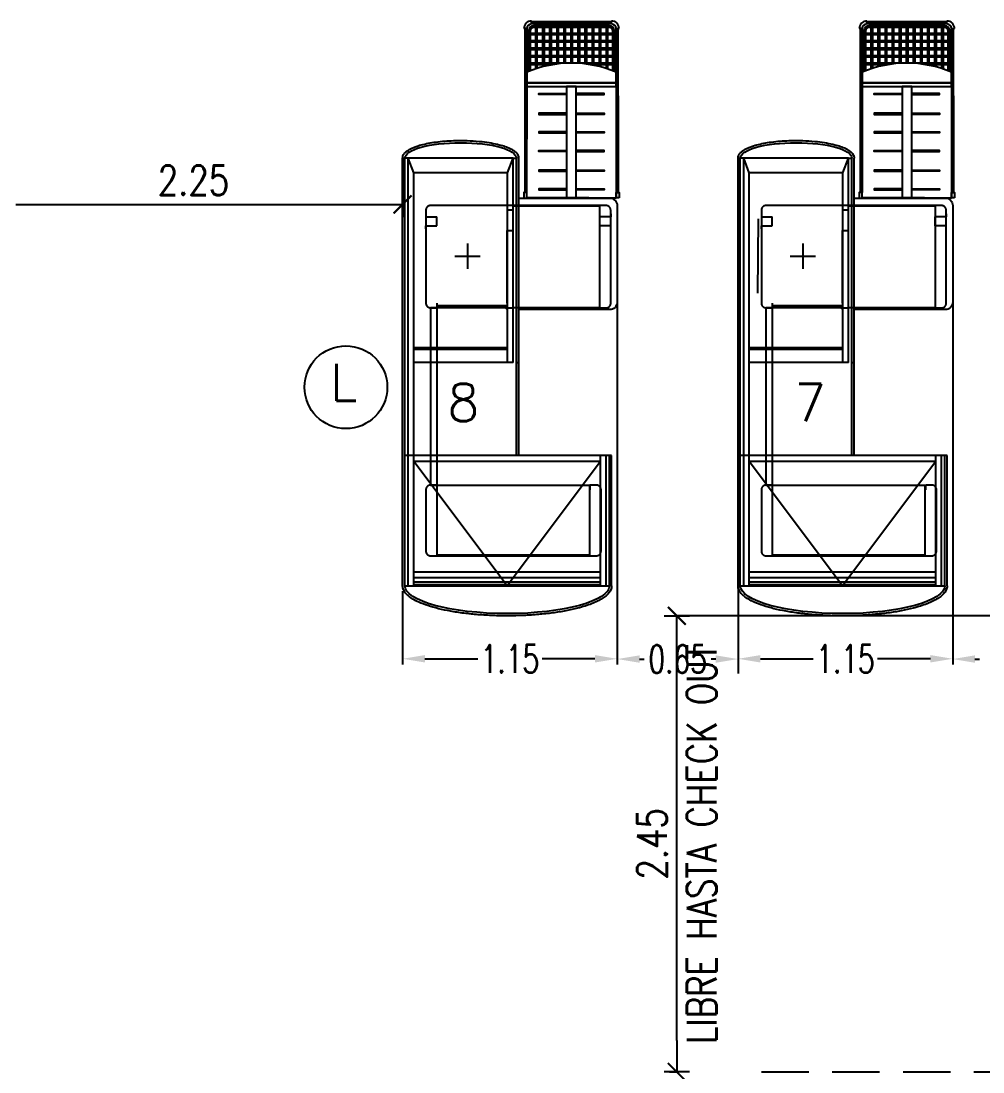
# Model space of a CAD drawing. Header units: millimetres. Extents: x -434 to 213, y 66 to 172.
# Drawn here: x -207.44 to -202.27, y 85.16 to 90.81 of the extents above; entities that cross this region are included whole.
import ezdxf

# ---------------------------------------------------------------- set-up
doc = ezdxf.new("R2010")
doc.units = ezdxf.units.MM
for name, pattern in [('CENTER', [50.8, 31.75, -6.35, 6.35, -6.35]), ('DASHED', [0.75, 0.5, -0.25]), ('HIDDEN', [9.525, 6.35, -3.175])]:
    doc.linetypes.add(name, pattern=pattern)
for name, color, linetype in [('0_MUROS', 7, 'Continuous'), ('C_COTAS-EQUIPAMIENTO', 1, 'Continuous'), ('E_CHECK-OUTS', 1, 'Continuous'), ('E_EQUIPAMIENTO', 1, 'Continuous'), ('Rapi-Estant-Check-Out 255', 1, 'Continuous'), ('T_TEXTOS', 3, 'Continuous')]:
    doc.layers.add(name, color=color, linetype=linetype)
doc.styles.add('COTAS', font='ROMANS.shx', dxfattribs={"width": 0.8})
doc.styles.add('INOXI', font='romans.shx', dxfattribs={"width": 0.7, "height": 0.15})
doc.styles.add('ROMANS', font='ROMANS.SHX', dxfattribs={"width": 0.8, "height": 0.2})

# ---------------------------------------------------------------- blocks, each defined once
blk = doc.blocks.new('COTA')
for p, q in [((0, 0.4), (0, -0.4)), ((-1, 0), (0, 0))]:
    blk.add_line(p, q)
at = {"const_width": 0.065}
blk.add_lwpolyline([(0.141, 0.141), (0.283, 0.283), (0, 0), (-0.141, -0.141), (-0.283, -0.283)], dxfattribs=at)

msp = doc.modelspace()

# ---------------------------------------------------------------- linework, layer by layer
at = {"layer": '0_MUROS', "color": 8}
for p, q in [((-205.3924, 90.0738), (-205.3924, 89.8247)), ((-207.4724, 89.8247), (-205.5624, 89.8247)), ((-203.4809, 89.7466), (-203.484, 89.3466)), ((-203.5884, 88.9238), (-203.5884, 87.3009)), ((-201.8028, 87.6118), (-203.9178, 87.6118)), ((-203.9178, 85.328), (-203.9178, 87.4418)), ((-203.9579, 85.158), (-203.9178, 85.158))]:
    msp.add_line(p, q, dxfattribs=at)
at = {"layer": 'C_COTAS-EQUIPAMIENTO', "color": 8}
for p, q in [((-204.2384, 89.3838), (-204.2384, 87.3492)), ((-202.4344, 89.3838), (-202.4344, 87.3492)), ((-204.2384, 89.2688), (-204.2384, 87.3506)), ((-202.4344, 89.2688), (-202.4344, 87.3506)), ((-205.3924, 87.7438), (-205.3924, 87.3506)), ((-203.5884, 87.7438), (-203.5884, 87.3506)), ((-203.5884, 87.7438), (-203.5884, 87.3492)), ((-205.2724, 87.3806), (-204.9879, 87.3806)), ((-204.3584, 87.3806), (-204.6429, 87.3806)), ((-204.1184, 87.3792), (-204.0934, 87.3792)), ((-203.7084, 87.3792), (-203.7334, 87.3792)), ((-203.4684, 87.3806), (-203.1839, 87.3806)), ((-202.5544, 87.3806), (-202.8389, 87.3806)), ((-202.3144, 87.3792), (-202.2894, 87.3792))]:
    msp.add_line(p, q, dxfattribs=at)
for points in [[(-205.2724, 87.4006), (-205.2724, 87.3606), (-205.3924, 87.3806)], [(-204.3584, 87.4006), (-204.3584, 87.3606), (-204.2384, 87.3806)], [(-203.4684, 87.4006), (-203.4684, 87.3606), (-203.5884, 87.3806)], [(-202.5544, 87.4006), (-202.5544, 87.3606), (-202.4344, 87.3806)], [(-204.1184, 87.3992), (-204.1184, 87.3592), (-204.2384, 87.3792)], [(-203.7084, 87.3992), (-203.7084, 87.3592), (-203.5884, 87.3792)], [(-202.3144, 87.3992), (-202.3144, 87.3592), (-202.4344, 87.3792)]]:
    msp.add_solid(points, dxfattribs=at)
at = {"layer": 'E_CHECK-OUTS', "color": 8}
for p, q in [((-204.6995, 90.7953), (-204.6995, 90.8113)), ((-204.2695, 90.8063), (-204.6995, 90.8063)), ((-204.2695, 90.7953), (-204.6995, 90.7953)), ((-204.2695, 90.7953), (-204.2695, 90.8113)), ((-202.8955, 90.7953), (-202.8955, 90.8113)), ((-202.4655, 90.8063), (-202.8955, 90.8063)), ((-202.4655, 90.7953), (-202.8955, 90.7953)), ((-202.4655, 90.7953), (-202.4655, 90.8113)), ((-204.7245, 90.7703), (-204.7405, 90.7703)), ((-204.7355, 90.7703), (-204.7355, 90.4092)), ((-204.7245, 90.7703), (-204.7245, 90.5353)), ((-204.7145, 90.7603), (-204.7145, 90.5396)), ((-204.7065, 90.7573), (-204.7065, 90.5428)), ((-204.678, 90.745), (-204.7065, 90.745)), ((-204.678, 90.737), (-204.7065, 90.737)), ((-204.2795, 90.7853), (-204.6895, 90.7853)), ((-204.2825, 90.7773), (-204.6865, 90.7773)), ((-204.678, 90.7773), (-204.678, 90.5533)), ((-204.67, 90.7773), (-204.67, 90.556)), ((-204.64, 90.745), (-204.67, 90.745)), ((-204.64, 90.737), (-204.67, 90.737)), ((-204.64, 90.7773), (-204.64, 90.5648)), ((-204.632, 90.7773), (-204.632, 90.5669)), ((-204.602, 90.745), (-204.632, 90.745)), ((-204.602, 90.737), (-204.632, 90.737)), ((-204.602, 90.7773), (-204.602, 90.5737)), ((-204.594, 90.7773), (-204.594, 90.5752)), ((-204.564, 90.745), (-204.594, 90.745)), ((-204.564, 90.737), (-204.594, 90.737)), ((-204.564, 90.7773), (-204.564, 90.58)), ((-204.556, 90.7773), (-204.556, 90.581)), ((-204.526, 90.745), (-204.556, 90.745)), ((-204.526, 90.737), (-204.556, 90.737)), ((-204.526, 90.7773), (-204.526, 90.5839)), ((-204.518, 90.7773), (-204.518, 90.5844)), ((-204.488, 90.745), (-204.518, 90.745)), ((-204.488, 90.737), (-204.518, 90.737)), ((-204.488, 90.7773), (-204.488, 90.5853)), ((-204.48, 90.7773), (-204.48, 90.5853)), ((-204.45, 90.745), (-204.48, 90.745)), ((-204.45, 90.737), (-204.48, 90.737)), ((-204.45, 90.7773), (-204.45, 90.5843)), ((-204.442, 90.7773), (-204.442, 90.5838)), ((-204.412, 90.745), (-204.442, 90.745)), ((-204.412, 90.737), (-204.442, 90.737)), ((-204.412, 90.7773), (-204.412, 90.5809)), ((-204.404, 90.7773), (-204.404, 90.5799)), ((-204.374, 90.745), (-204.404, 90.745)), ((-204.374, 90.737), (-204.404, 90.737)), ((-204.374, 90.7773), (-204.374, 90.5751)), ((-204.366, 90.7773), (-204.366, 90.5735)), ((-204.336, 90.745), (-204.366, 90.745)), ((-204.336, 90.737), (-204.366, 90.737)), ((-204.336, 90.7773), (-204.336, 90.5667)), ((-204.328, 90.7773), (-204.328, 90.5646)), ((-204.298, 90.745), (-204.328, 90.745)), ((-204.298, 90.737), (-204.328, 90.737)), ((-204.298, 90.7773), (-204.298, 90.5556)), ((-204.29, 90.7773), (-204.29, 90.553)), ((-204.29, 90.7773), (-204.29, 90.553)), ((-204.29, 90.7773), (-204.29, 90.553)), ((-204.2625, 90.745), (-204.29, 90.745)), ((-204.2625, 90.737), (-204.29, 90.737)), ((-204.2625, 90.5428), (-204.2625, 90.7573)), ((-204.2545, 90.5396), (-204.2545, 90.7603)), ((-204.2445, 90.5353), (-204.2445, 90.7703)), ((-204.2445, 90.7703), (-204.2285, 90.7703)), ((-204.2335, 90.4092), (-204.2335, 90.7703)), ((-202.9205, 90.7703), (-202.9365, 90.7703)), ((-202.9315, 90.7703), (-202.9315, 90.4092)), ((-202.9205, 90.7703), (-202.9205, 90.5353)), ((-202.9105, 90.7603), (-202.9105, 90.5396)), ((-202.9025, 90.7573), (-202.9025, 90.5428)), ((-202.874, 90.745), (-202.9025, 90.745)), ((-202.874, 90.737), (-202.9025, 90.737)), ((-202.4755, 90.7853), (-202.8855, 90.7853)), ((-202.4785, 90.7773), (-202.8825, 90.7773)), ((-202.874, 90.7773), (-202.874, 90.5533)), ((-202.866, 90.7773), (-202.866, 90.556)), ((-202.836, 90.745), (-202.866, 90.745)), ((-202.836, 90.737), (-202.866, 90.737)), ((-202.836, 90.7773), (-202.836, 90.5648)), ((-202.828, 90.7773), (-202.828, 90.5669)), ((-202.798, 90.745), (-202.828, 90.745)), ((-202.798, 90.737), (-202.828, 90.737)), ((-202.798, 90.7773), (-202.798, 90.5737)), ((-202.79, 90.7773), (-202.79, 90.5752)), ((-202.76, 90.745), (-202.79, 90.745)), ((-202.76, 90.737), (-202.79, 90.737)), ((-202.76, 90.7773), (-202.76, 90.58)), ((-202.752, 90.7773), (-202.752, 90.581)), ((-202.722, 90.745), (-202.752, 90.745)), ((-202.722, 90.737), (-202.752, 90.737)), ((-202.722, 90.7773), (-202.722, 90.5839)), ((-202.714, 90.7773), (-202.714, 90.5844)), ((-202.684, 90.745), (-202.714, 90.745)), ((-202.684, 90.737), (-202.714, 90.737)), ((-202.684, 90.7773), (-202.684, 90.5853)), ((-202.676, 90.7773), (-202.676, 90.5853)), ((-202.646, 90.745), (-202.676, 90.745)), ((-202.646, 90.737), (-202.676, 90.737)), ((-202.646, 90.7773), (-202.646, 90.5843)), ((-202.638, 90.7773), (-202.638, 90.5838)), ((-202.608, 90.745), (-202.638, 90.745)), ((-202.608, 90.737), (-202.638, 90.737)), ((-202.608, 90.7773), (-202.608, 90.5809)), ((-202.6, 90.7773), (-202.6, 90.5799)), ((-202.57, 90.745), (-202.6, 90.745)), ((-202.57, 90.737), (-202.6, 90.737)), ((-202.57, 90.7773), (-202.57, 90.5751)), ((-202.562, 90.7773), (-202.562, 90.5735)), ((-202.532, 90.745), (-202.562, 90.745)), ((-202.532, 90.737), (-202.562, 90.737)), ((-202.532, 90.7773), (-202.532, 90.5667)), ((-202.524, 90.7773), (-202.524, 90.5646)), ((-202.494, 90.745), (-202.524, 90.745)), ((-202.494, 90.737), (-202.524, 90.737)), ((-202.494, 90.7773), (-202.494, 90.5556)), ((-202.486, 90.7773), (-202.486, 90.553)), ((-202.486, 90.7773), (-202.486, 90.553)), ((-202.486, 90.7773), (-202.486, 90.553)), ((-202.4585, 90.745), (-202.486, 90.745)), ((-202.4585, 90.737), (-202.486, 90.737)), ((-202.4585, 90.5428), (-202.4585, 90.7573)), ((-202.4505, 90.5396), (-202.4505, 90.7603)), ((-202.4405, 90.5353), (-202.4405, 90.7703)), ((-202.4405, 90.7703), (-202.4245, 90.7703)), ((-202.4295, 90.4092), (-202.4295, 90.7703)), ((-204.678, 90.7047), (-204.7065, 90.7047)), ((-204.678, 90.6967), (-204.7065, 90.6967)), ((-204.64, 90.7047), (-204.67, 90.7047)), ((-204.64, 90.6967), (-204.67, 90.6967)), ((-204.602, 90.7047), (-204.632, 90.7047)), ((-204.602, 90.6967), (-204.632, 90.6967)), ((-204.564, 90.7047), (-204.594, 90.7047)), ((-204.564, 90.6967), (-204.594, 90.6967)), ((-204.526, 90.7047), (-204.556, 90.7047)), ((-204.526, 90.6967), (-204.556, 90.6967)), ((-204.488, 90.7047), (-204.518, 90.7047)), ((-204.488, 90.6967), (-204.518, 90.6967)), ((-204.45, 90.7047), (-204.48, 90.7047)), ((-204.45, 90.6967), (-204.48, 90.6967)), ((-204.412, 90.7047), (-204.442, 90.7047)), ((-204.412, 90.6967), (-204.442, 90.6967)), ((-204.374, 90.7047), (-204.404, 90.7047)), ((-204.374, 90.6967), (-204.404, 90.6967)), ((-204.336, 90.7047), (-204.366, 90.7047)), ((-204.336, 90.6967), (-204.366, 90.6967)), ((-204.298, 90.7047), (-204.328, 90.7047)), ((-204.298, 90.6967), (-204.328, 90.6967)), ((-204.2625, 90.7047), (-204.29, 90.7047)), ((-204.2625, 90.6967), (-204.29, 90.6967)), ((-202.874, 90.7047), (-202.9025, 90.7047)), ((-202.874, 90.6967), (-202.9025, 90.6967)), ((-202.836, 90.7047), (-202.866, 90.7047)), ((-202.836, 90.6967), (-202.866, 90.6967)), ((-202.798, 90.7047), (-202.828, 90.7047)), ((-202.798, 90.6967), (-202.828, 90.6967)), ((-202.76, 90.7047), (-202.79, 90.7047)), ((-202.76, 90.6967), (-202.79, 90.6967)), ((-202.722, 90.7047), (-202.752, 90.7047)), ((-202.722, 90.6967), (-202.752, 90.6967)), ((-202.684, 90.7047), (-202.714, 90.7047)), ((-202.684, 90.6967), (-202.714, 90.6967)), ((-202.646, 90.7047), (-202.676, 90.7047)), ((-202.646, 90.6967), (-202.676, 90.6967)), ((-202.608, 90.7047), (-202.638, 90.7047)), ((-202.608, 90.6967), (-202.638, 90.6967)), ((-202.57, 90.7047), (-202.6, 90.7047)), ((-202.57, 90.6967), (-202.6, 90.6967)), ((-202.532, 90.7047), (-202.562, 90.7047)), ((-202.532, 90.6967), (-202.562, 90.6967)), ((-202.494, 90.7047), (-202.524, 90.7047)), ((-202.494, 90.6967), (-202.524, 90.6967)), ((-202.4585, 90.7047), (-202.486, 90.7047)), ((-202.4585, 90.6967), (-202.486, 90.6967)), ((-204.678, 90.6645), (-204.7065, 90.6645)), ((-204.678, 90.6565), (-204.7065, 90.6565)), ((-204.678, 90.6242), (-204.7065, 90.6242)), ((-204.64, 90.6645), (-204.67, 90.6645)), ((-204.64, 90.6565), (-204.67, 90.6565)), ((-204.64, 90.6242), (-204.67, 90.6242)), ((-204.602, 90.6645), (-204.632, 90.6645)), ((-204.602, 90.6565), (-204.632, 90.6565)), ((-204.602, 90.6242), (-204.632, 90.6242)), ((-204.564, 90.6645), (-204.594, 90.6645)), ((-204.564, 90.6565), (-204.594, 90.6565)), ((-204.564, 90.6242), (-204.594, 90.6242)), ((-204.526, 90.6645), (-204.556, 90.6645)), ((-204.526, 90.6565), (-204.556, 90.6565)), ((-204.526, 90.6242), (-204.556, 90.6242)), ((-204.488, 90.6645), (-204.518, 90.6645)), ((-204.488, 90.6565), (-204.518, 90.6565)), ((-204.488, 90.6242), (-204.518, 90.6242)), ((-204.45, 90.6645), (-204.48, 90.6645)), ((-204.45, 90.6565), (-204.48, 90.6565)), ((-204.45, 90.6242), (-204.48, 90.6242)), ((-204.412, 90.6645), (-204.442, 90.6645)), ((-204.412, 90.6565), (-204.442, 90.6565)), ((-204.412, 90.6242), (-204.442, 90.6242)), ((-204.374, 90.6645), (-204.404, 90.6645)), ((-204.374, 90.6565), (-204.404, 90.6565)), ((-204.374, 90.6242), (-204.404, 90.6242)), ((-204.336, 90.6645), (-204.366, 90.6645)), ((-204.336, 90.6565), (-204.366, 90.6565)), ((-204.336, 90.6242), (-204.366, 90.6242)), ((-204.298, 90.6645), (-204.328, 90.6645)), ((-204.298, 90.6565), (-204.328, 90.6565)), ((-204.298, 90.6242), (-204.328, 90.6242)), ((-204.2625, 90.6645), (-204.29, 90.6645)), ((-204.2625, 90.6565), (-204.29, 90.6565)), ((-204.2625, 90.6242), (-204.29, 90.6242)), ((-202.874, 90.6645), (-202.9025, 90.6645)), ((-202.874, 90.6565), (-202.9025, 90.6565)), ((-202.874, 90.6242), (-202.9025, 90.6242)), ((-202.836, 90.6645), (-202.866, 90.6645)), ((-202.836, 90.6565), (-202.866, 90.6565)), ((-202.836, 90.6242), (-202.866, 90.6242)), ((-202.798, 90.6645), (-202.828, 90.6645)), ((-202.798, 90.6565), (-202.828, 90.6565)), ((-202.798, 90.6242), (-202.828, 90.6242)), ((-202.76, 90.6645), (-202.79, 90.6645)), ((-202.76, 90.6565), (-202.79, 90.6565)), ((-202.76, 90.6242), (-202.79, 90.6242)), ((-202.722, 90.6645), (-202.752, 90.6645)), ((-202.722, 90.6565), (-202.752, 90.6565)), ((-202.722, 90.6242), (-202.752, 90.6242)), ((-202.684, 90.6645), (-202.714, 90.6645)), ((-202.684, 90.6565), (-202.714, 90.6565)), ((-202.684, 90.6242), (-202.714, 90.6242)), ((-202.646, 90.6645), (-202.676, 90.6645)), ((-202.646, 90.6565), (-202.676, 90.6565)), ((-202.646, 90.6242), (-202.676, 90.6242)), ((-202.608, 90.6645), (-202.638, 90.6645)), ((-202.608, 90.6565), (-202.638, 90.6565)), ((-202.608, 90.6242), (-202.638, 90.6242)), ((-202.57, 90.6645), (-202.6, 90.6645)), ((-202.57, 90.6565), (-202.6, 90.6565)), ((-202.57, 90.6242), (-202.6, 90.6242)), ((-202.532, 90.6645), (-202.562, 90.6645)), ((-202.532, 90.6565), (-202.562, 90.6565)), ((-202.532, 90.6242), (-202.562, 90.6242)), ((-202.494, 90.6645), (-202.524, 90.6645)), ((-202.494, 90.6565), (-202.524, 90.6565)), ((-202.494, 90.6242), (-202.524, 90.6242)), ((-202.4585, 90.6645), (-202.486, 90.6645)), ((-202.4585, 90.6565), (-202.486, 90.6565)), ((-202.4585, 90.6242), (-202.486, 90.6242)), ((-204.678, 90.6162), (-204.7065, 90.6162)), ((-204.678, 90.5839), (-204.7065, 90.5839)), ((-204.678, 90.5759), (-204.7065, 90.5759)), ((-204.64, 90.6162), (-204.67, 90.6162)), ((-204.64, 90.5839), (-204.67, 90.5839)), ((-204.64, 90.5759), (-204.67, 90.5759)), ((-204.602, 90.6162), (-204.632, 90.6162)), ((-204.602, 90.5839), (-204.632, 90.5839)), ((-204.602, 90.5759), (-204.632, 90.5759)), ((-204.564, 90.6162), (-204.594, 90.6162)), ((-204.564, 90.5839), (-204.594, 90.5839)), ((-204.526, 90.6162), (-204.556, 90.6162)), ((-204.526, 90.5839), (-204.556, 90.5839)), ((-204.488, 90.6162), (-204.518, 90.6162)), ((-204.488, 90.5839), (-204.518, 90.5839)), ((-204.45, 90.6162), (-204.48, 90.6162)), ((-204.45, 90.5839), (-204.48, 90.5839)), ((-204.412, 90.6162), (-204.442, 90.6162)), ((-204.412, 90.5839), (-204.442, 90.5839)), ((-204.374, 90.6162), (-204.404, 90.6162)), ((-204.374, 90.5839), (-204.404, 90.5839)), ((-204.374, 90.5759), (-204.3784, 90.5759)), ((-204.336, 90.6162), (-204.366, 90.6162)), ((-204.336, 90.5839), (-204.366, 90.5839)), ((-204.336, 90.5759), (-204.366, 90.5759)), ((-204.298, 90.6162), (-204.328, 90.6162)), ((-204.298, 90.5839), (-204.328, 90.5839)), ((-204.298, 90.5759), (-204.328, 90.5759)), ((-204.2625, 90.6162), (-204.29, 90.6162)), ((-204.2625, 90.5839), (-204.29, 90.5839)), ((-204.2625, 90.5759), (-204.29, 90.5759)), ((-202.874, 90.6162), (-202.9025, 90.6162)), ((-202.874, 90.5839), (-202.9025, 90.5839)), ((-202.874, 90.5759), (-202.9025, 90.5759)), ((-202.836, 90.6162), (-202.866, 90.6162)), ((-202.836, 90.5839), (-202.866, 90.5839)), ((-202.836, 90.5759), (-202.866, 90.5759)), ((-202.798, 90.6162), (-202.828, 90.6162)), ((-202.798, 90.5839), (-202.828, 90.5839)), ((-202.798, 90.5759), (-202.828, 90.5759)), ((-202.76, 90.6162), (-202.79, 90.6162)), ((-202.76, 90.5839), (-202.79, 90.5839)), ((-202.722, 90.6162), (-202.752, 90.6162)), ((-202.722, 90.5839), (-202.752, 90.5839)), ((-202.684, 90.6162), (-202.714, 90.6162)), ((-202.684, 90.5839), (-202.714, 90.5839)), ((-202.646, 90.6162), (-202.676, 90.6162)), ((-202.646, 90.5839), (-202.676, 90.5839)), ((-202.608, 90.6162), (-202.638, 90.6162)), ((-202.608, 90.5839), (-202.638, 90.5839)), ((-202.57, 90.6162), (-202.6, 90.6162)), ((-202.57, 90.5839), (-202.6, 90.5839)), ((-202.57, 90.5759), (-202.5744, 90.5759)), ((-202.532, 90.6162), (-202.562, 90.6162)), ((-202.532, 90.5839), (-202.562, 90.5839)), ((-202.532, 90.5759), (-202.562, 90.5759)), ((-202.494, 90.6162), (-202.524, 90.6162)), ((-202.494, 90.5839), (-202.524, 90.5839)), ((-202.494, 90.5759), (-202.524, 90.5759)), ((-202.4585, 90.6162), (-202.486, 90.6162)), ((-202.4585, 90.5839), (-202.486, 90.5839)), ((-202.4585, 90.5759), (-202.486, 90.5759)), ((-204.7245, 90.5353), (-204.7245, 90.4593)), ((-204.7045, 90.5436), (-204.7065, 90.5436)), ((-204.2625, 90.5436), (-204.2645, 90.5436)), ((-204.2445, 90.4593), (-204.2445, 90.5353)), ((-202.9205, 90.5353), (-202.9205, 90.4593)), ((-202.9005, 90.5436), (-202.9025, 90.5436)), ((-202.4585, 90.5436), (-202.4605, 90.5436)), ((-202.4405, 90.4593), (-202.4405, 90.5353)), ((-204.7245, 90.4593), (-204.7255, 89.8888)), ((-204.7245, 90.4793), (-204.2445, 90.4793)), ((-204.2445, 90.4793), (-204.7245, 90.4793)), ((-204.7245, 90.4593), (-204.2445, 90.4593)), ((-204.7245, 90.4593), (-204.2445, 90.4593)), ((-204.2445, 90.4593), (-204.2445, 89.8593)), ((-202.9205, 90.4593), (-202.9215, 89.8888)), ((-202.9205, 90.4793), (-202.4405, 90.4793)), ((-202.4405, 90.4793), (-202.9205, 90.4793)), ((-202.9205, 90.4593), (-202.4405, 90.4593)), ((-202.9205, 90.4593), (-202.4405, 90.4593)), ((-202.4405, 90.4593), (-202.4405, 89.8593)), ((-204.7355, 90.4092), (-204.7355, 89.8888)), ((-204.2335, 90.4092), (-204.2335, 89.8893)), ((-202.9315, 90.4092), (-202.9315, 89.8888)), ((-202.4295, 90.4092), (-202.4295, 89.8893)), ((-204.7245, 89.8593), (-204.2445, 89.8593)), ((-204.7245, 89.8593), (-204.2445, 89.8593)), ((-204.7245, 89.8593), (-204.2445, 89.8593)), ((-204.7245, 89.8593), (-204.2445, 89.8593)), ((-202.9205, 89.8593), (-202.4405, 89.8593)), ((-202.9205, 89.8593), (-202.4405, 89.8593)), ((-202.9205, 89.8593), (-202.4405, 89.8593)), ((-202.9205, 89.8593), (-202.4405, 89.8593))]:
    msp.add_line(p, q, dxfattribs=at)
at = {"layer": 'E_CHECK-OUTS', "color": 8, "linetype": 'Continuous'}
for p, q in [((-204.3905, 89.8593), (-204.7245, 89.8593)), ((-202.5865, 89.8593), (-202.9205, 89.8593))]:
    msp.add_line(p, q, dxfattribs=at)
at = {"layer": 'E_CHECK-OUTS', "color": 8}
for points in [[(-204.4585, 89.8593), (-204.4585, 90.4593), (-204.5105, 90.4593), (-204.5105, 89.8593)], [(-202.6545, 89.8593), (-202.6545, 90.4593), (-202.7065, 90.4593), (-202.7065, 89.8593)], [(-204.5105, 90.4213), (-204.5105, 90.4153), (-204.6605, 90.4153), (-204.6605, 90.4213)], [(-204.4585, 90.4213), (-204.4585, 90.4153), (-204.3085, 90.4153), (-204.3085, 90.4213)], [(-202.7065, 90.4213), (-202.7065, 90.4153), (-202.8565, 90.4153), (-202.8565, 90.4213)], [(-202.6545, 90.4213), (-202.6545, 90.4153), (-202.5045, 90.4153), (-202.5045, 90.4213)], [(-204.5105, 90.3093), (-204.5105, 90.3153), (-204.6605, 90.3153), (-204.6605, 90.3093)], [(-204.4585, 90.3093), (-204.4585, 90.3153), (-204.3085, 90.3153), (-204.3085, 90.3093)], [(-202.7065, 90.3093), (-202.7065, 90.3153), (-202.8565, 90.3153), (-202.8565, 90.3093)], [(-202.6545, 90.3093), (-202.6545, 90.3153), (-202.5045, 90.3153), (-202.5045, 90.3093)], [(-204.5105, 90.2093), (-204.5105, 90.2153), (-204.6605, 90.2153), (-204.6605, 90.2093)], [(-204.4585, 90.2093), (-204.4585, 90.2153), (-204.3085, 90.2153), (-204.3085, 90.2093)], [(-202.7065, 90.2093), (-202.7065, 90.2153), (-202.8565, 90.2153), (-202.8565, 90.2093)], [(-202.6545, 90.2093), (-202.6545, 90.2153), (-202.5045, 90.2153), (-202.5045, 90.2093)], [(-204.5105, 90.1153), (-204.5105, 90.1093), (-204.6605, 90.1093), (-204.6605, 90.1153)], [(-204.4585, 90.1153), (-204.4585, 90.1093), (-204.3085, 90.1093), (-204.3085, 90.1153)], [(-202.7065, 90.1153), (-202.7065, 90.1093), (-202.8565, 90.1093), (-202.8565, 90.1153)], [(-202.6545, 90.1153), (-202.6545, 90.1093), (-202.5045, 90.1093), (-202.5045, 90.1153)], [(-204.5105, 90.0033), (-204.5105, 90.0093), (-204.6605, 90.0093), (-204.6605, 90.0033)], [(-204.4585, 90.0033), (-204.4585, 90.0093), (-204.3085, 90.0093), (-204.3085, 90.0033)], [(-202.7065, 90.0033), (-202.7065, 90.0093), (-202.8565, 90.0093), (-202.8565, 90.0033)], [(-202.6545, 90.0033), (-202.6545, 90.0093), (-202.5045, 90.0093), (-202.5045, 90.0033)], [(-204.7405, 89.8588), (-204.7245, 89.8588), (-204.7245, 89.8888), (-204.7405, 89.8888)], [(-204.5105, 89.9033), (-204.5105, 89.9093), (-204.6605, 89.9093), (-204.6605, 89.9033)], [(-204.5105, 89.9033), (-204.5105, 89.9093), (-204.6605, 89.9093), (-204.6605, 89.9033)], [(-204.4585, 89.9033), (-204.4585, 89.9093), (-204.3085, 89.9093), (-204.3085, 89.9033)], [(-204.4585, 89.9033), (-204.4585, 89.9093), (-204.3085, 89.9093), (-204.3085, 89.9033)], [(-204.2283, 89.8593), (-204.2443, 89.8593), (-204.2443, 89.8893), (-204.2283, 89.8893)], [(-202.9365, 89.8588), (-202.9205, 89.8588), (-202.9205, 89.8888), (-202.9365, 89.8888)], [(-202.7065, 89.9033), (-202.7065, 89.9093), (-202.8565, 89.9093), (-202.8565, 89.9033)], [(-202.7065, 89.9033), (-202.7065, 89.9093), (-202.8565, 89.9093), (-202.8565, 89.9033)], [(-202.6545, 89.9033), (-202.6545, 89.9093), (-202.5045, 89.9093), (-202.5045, 89.9033)], [(-202.6545, 89.9033), (-202.6545, 89.9093), (-202.5045, 89.9093), (-202.5045, 89.9033)], [(-202.4243, 89.8593), (-202.4403, 89.8593), (-202.4403, 89.8893), (-202.4243, 89.8893)]]:
    msp.add_lwpolyline(points, close=True, dxfattribs=at)
for centre, radius, start, end in [((-204.6995, 90.7703), 0.041, 90, 180), ((-204.6995, 90.7703), 0.025, 90, 180), ((-204.2695, 90.7703), 0.041, 0, 90), ((-204.2695, 90.7703), 0.025, 0, 90), ((-202.8955, 90.7703), 0.041, 90, 180), ((-202.8955, 90.7703), 0.025, 90, 180), ((-202.4655, 90.7703), 0.041, 0, 90), ((-202.4655, 90.7703), 0.025, 0, 90), ((-204.6895, 90.7603), 0.025, 90, 180), ((-204.6865, 90.7573), 0.02, 90, 180), ((-204.2825, 90.7573), 0.02, 0, 90), ((-204.2795, 90.7603), 0.025, 0, 90), ((-202.8855, 90.7603), 0.025, 90, 180), ((-202.8825, 90.7573), 0.02, 90, 180), ((-202.4785, 90.7573), 0.02, 0, 90), ((-202.4755, 90.7603), 0.025, 0, 90), ((-204.4845, 89.9843), 0.601, 66.4634, 113.5366), ((-202.6805, 89.9843), 0.601, 66.4634, 113.5366)]:
    msp.add_arc(centre, radius, start, end, dxfattribs=at)
at = {"layer": 'E_EQUIPAMIENTO', "color": 8, "linetype": 'HIDDEN', "ltscale": 0.04}
msp.add_line((-203.4628, 85.158), (-191.3028, 85.158), dxfattribs=at)
at = {"layer": 'Rapi-Estant-Check-Out 255', "color": 8}
for p, q in [((-205.3924, 87.7738), (-205.3924, 90.0738)), ((-205.3804, 87.7738), (-205.3804, 90.0738)), ((-205.3624, 90.0738), (-205.3804, 90.0738)), ((-205.3624, 87.7738), (-205.3624, 90.0738)), ((-204.7984, 90.0738), (-205.3624, 90.0738)), ((-205.3324, 89.9938), (-205.3624, 90.0738)), ((-204.8284, 89.9938), (-204.7984, 90.0738)), ((-204.7984, 88.9738), (-204.7984, 90.0738)), ((-204.7984, 90.0738), (-204.7804, 90.0738)), ((-204.7804, 88.4738), (-204.7804, 90.0738)), ((-204.7684, 88.4738), (-204.7684, 90.0738)), ((-203.5884, 87.7738), (-203.5884, 90.0738)), ((-203.5764, 87.7738), (-203.5764, 90.0738)), ((-203.5584, 90.0738), (-203.5764, 90.0738)), ((-203.5584, 87.7738), (-203.5584, 90.0738)), ((-202.9944, 90.0738), (-203.5584, 90.0738)), ((-203.5284, 89.9938), (-203.5584, 90.0738)), ((-203.0244, 89.9938), (-202.9944, 90.0738)), ((-202.9944, 88.9738), (-202.9944, 90.0738)), ((-202.9944, 90.0738), (-202.9764, 90.0738)), ((-202.9764, 88.4738), (-202.9764, 90.0738)), ((-202.9644, 88.4738), (-202.9644, 90.0738)), ((-205.3324, 87.7738), (-205.3324, 89.9938)), ((-204.8284, 89.9938), (-205.3324, 89.9938)), ((-204.8284, 88.9738), (-204.8284, 89.9938)), ((-203.5284, 87.7738), (-203.5284, 89.9938)), ((-203.0244, 89.9938), (-203.5284, 89.9938)), ((-203.0244, 88.9738), (-203.0244, 89.9938)), ((-204.8284, 89.0538), (-205.3324, 89.0538)), ((-204.8284, 89.0438), (-205.3324, 89.0438)), ((-203.0244, 89.0538), (-203.5284, 89.0538)), ((-203.0244, 89.0438), (-203.5284, 89.0438)), ((-204.7984, 88.9738), (-205.3324, 88.9738)), ((-204.7834, 88.9738), (-204.7654, 88.9738)), ((-202.9944, 88.9738), (-203.5284, 88.9738)), ((-202.9794, 88.9738), (-202.9614, 88.9738)), ((-204.2684, 88.4738), (-205.3804, 88.4738)), ((-204.3284, 88.4418), (-205.3324, 88.4418)), ((-204.8304, 87.7738), (-205.3324, 88.4418)), ((-204.3284, 88.4418), (-204.8304, 87.7738)), ((-204.3284, 87.7738), (-204.3284, 88.4738)), ((-204.2984, 87.7738), (-204.2984, 88.4738)), ((-204.2804, 87.7738), (-204.2804, 88.4738)), ((-204.2684, 87.7738), (-204.2684, 88.4738)), ((-202.4644, 88.4738), (-203.5764, 88.4738)), ((-202.5244, 88.4418), (-203.5284, 88.4418)), ((-203.0264, 87.7738), (-203.5284, 88.4418)), ((-202.5244, 88.4418), (-203.0264, 87.7738)), ((-202.5244, 87.7738), (-202.5244, 88.4738)), ((-202.4944, 87.7738), (-202.4944, 88.4738)), ((-202.4764, 87.7738), (-202.4764, 88.4738)), ((-202.4644, 87.7738), (-202.4644, 88.4738)), ((-205.3324, 87.8488), (-204.3284, 87.8488)), ((-205.3324, 87.8179), (-204.3284, 87.8179)), ((-203.5284, 87.8488), (-202.5244, 87.8488)), ((-203.5284, 87.8179), (-202.5244, 87.8179)), ((-205.3804, 87.7738), (-204.2804, 87.7738)), ((-205.3324, 87.7943), (-204.3284, 87.7943)), ((-205.3324, 87.7796), (-204.3284, 87.7796)), ((-203.5764, 87.7738), (-202.4764, 87.7738)), ((-203.5284, 87.7943), (-202.5244, 87.7943)), ((-203.5284, 87.7796), (-202.5244, 87.7796))]:
    msp.add_line(p, q, dxfattribs=at)
at = {"layer": 'Rapi-Estant-Check-Out 255', "color": 8, "linetype": 'DASHED', "ltscale": 5}
for p, q in [((-205.2674, 89.7738), (-205.2674, 89.7588)), ((-205.2674, 89.7588), (-205.2084, 89.7588)), ((-205.2084, 89.7088), (-205.2084, 89.7588)), ((-204.3324, 89.7088), (-204.3324, 89.7588)), ((-204.2734, 89.7588), (-204.3324, 89.7588)), ((-204.2734, 89.7738), (-204.2734, 89.7588)), ((-203.4634, 89.7738), (-203.4634, 89.7588)), ((-203.4634, 89.7588), (-203.4044, 89.7588)), ((-203.4044, 89.7088), (-203.4044, 89.7588)), ((-202.5284, 89.7088), (-202.5284, 89.7588)), ((-202.4694, 89.7588), (-202.5284, 89.7588)), ((-202.4694, 89.7738), (-202.4694, 89.7588)), ((-205.2674, 89.6938), (-205.2674, 89.7088)), ((-205.2674, 89.7088), (-205.2084, 89.7088)), ((-204.8304, 89.2938), (-204.8304, 89.6848)), ((-204.8304, 89.6848), (-204.7984, 89.6848)), ((-204.2734, 89.7088), (-204.3324, 89.7088)), ((-204.2734, 89.6938), (-204.2734, 89.7088)), ((-203.4634, 89.6938), (-203.4634, 89.7088)), ((-203.4634, 89.7088), (-203.4044, 89.7088)), ((-203.0264, 89.2938), (-203.0264, 89.6848)), ((-203.0264, 89.6848), (-202.9944, 89.6848)), ((-202.4694, 89.7088), (-202.5284, 89.7088)), ((-202.4694, 89.6938), (-202.4694, 89.7088))]:
    msp.add_line(p, q, dxfattribs=at)
at = {"layer": 'Rapi-Estant-Check-Out 255', "color": 8, "linetype": 'CENTER'}
for p, q in [((-205.044, 89.6152), (-205.044, 89.4781)), ((-203.24, 89.6152), (-203.24, 89.4781)), ((-205.1126, 89.5466), (-204.9755, 89.5466)), ((-203.3086, 89.5466), (-203.1715, 89.5466))]:
    msp.add_line(p, q, dxfattribs=at)
at = {"layer": 'Rapi-Estant-Check-Out 255', "color": 8}
for points in [[(-204.2784, 89.2588), (-204.7684, 89.2588), (-204.7684, 89.8588), (-204.2784, 89.8588, -0.414214), (-204.2384, 89.8188), (-204.2384, 89.2988, -0.414214)], [(-202.4744, 89.2588), (-202.9644, 89.2588), (-202.9644, 89.8588), (-202.4744, 89.8588, -0.414214), (-202.4344, 89.8188), (-202.4344, 89.2988, -0.414214)]]:
    msp.add_lwpolyline(points, format="xyb", close=True, dxfattribs=at)
at = {"layer": 'Rapi-Estant-Check-Out 255', "color": 8, "linetype": 'DASHED', "ltscale": 5}
for points in [[(-204.2734, 89.2938), (-204.2734, 89.7938, 0.414214), (-204.2984, 89.8188), (-205.2424, 89.8188, 0.414214), (-205.2674, 89.7938), (-205.2674, 89.2938, 0.414214), (-205.2424, 89.2688), (-205.2074, 89.2688), (-205.2074, 89.2938)], [(-202.4694, 89.2938), (-202.4694, 89.7938, 0.414214), (-202.4944, 89.8188), (-203.4384, 89.8188, 0.414214), (-203.4634, 89.7938), (-203.4634, 89.2938, 0.414214), (-203.4384, 89.2688), (-203.4034, 89.2688), (-203.4034, 89.2938)], [(-205.2074, 88.2898), (-205.2074, 88.3148), (-205.2424, 88.3148, 0.414214), (-205.2674, 88.2898), (-205.2674, 87.9598, 0.414214), (-205.2424, 87.9348), (-204.3504, 87.9348, 0.414214), (-204.3254, 87.9598), (-204.3254, 88.2898, 0.414214), (-204.3504, 88.3148), (-204.3854, 88.3148), (-204.3854, 88.2898)], [(-203.4034, 88.2898), (-203.4034, 88.3148), (-203.4384, 88.3148, 0.414214), (-203.4634, 88.2898), (-203.4634, 87.9598, 0.414214), (-203.4384, 87.9348), (-202.5464, 87.9348, 0.414214), (-202.5214, 87.9598), (-202.5214, 88.2898, 0.414214), (-202.5464, 88.3148), (-202.5814, 88.3148), (-202.5814, 88.2898)]]:
    msp.add_lwpolyline(points, format="xyb", dxfattribs=at)
for points in [[(-204.8304, 89.2938), (-204.8304, 89.2688), (-204.7984, 89.2688), (-204.7984, 89.7938), (-204.8304, 89.7938), (-204.8304, 89.7688)], [(-203.0264, 89.2938), (-203.0264, 89.2688), (-202.9944, 89.2688), (-202.9944, 89.7938), (-203.0264, 89.7938), (-203.0264, 89.7688)], [(-204.3334, 89.2938), (-204.3334, 89.2688), (-204.2984, 89.2688)], [(-202.5294, 89.2938), (-202.5294, 89.2688), (-202.4944, 89.2688)]]:
    msp.add_lwpolyline(points, dxfattribs=at)
for points in [[(-204.3334, 89.2688), (-204.7984, 89.2688), (-204.7984, 89.8168), (-204.3334, 89.8168)], [(-202.5294, 89.2688), (-202.9944, 89.2688), (-202.9944, 89.8168), (-202.5294, 89.8168)], [(-205.2074, 88.3148), (-205.2074, 89.2688), (-205.2424, 89.2688), (-205.2424, 88.3148)], [(-205.2044, 89.2688), (-205.2044, 89.2818), (-204.8314, 89.2818), (-204.8314, 89.2688)], [(-203.4034, 88.3148), (-203.4034, 89.2688), (-203.4384, 89.2688), (-203.4384, 88.3148)], [(-203.4004, 89.2688), (-203.4004, 89.2818), (-203.0274, 89.2818), (-203.0274, 89.2688)], [(-205.2074, 87.9378), (-205.2074, 88.3148), (-204.3874, 88.3148), (-204.3874, 87.9378)], [(-203.4034, 87.9378), (-203.4034, 88.3148), (-202.5834, 88.3148), (-202.5834, 87.9378)]]:
    msp.add_lwpolyline(points, close=True, dxfattribs=at)
for centre in [(-204.8314, 89.2653), (-203.0274, 89.2653)]:
    msp.add_circle(centre, 0.0035, dxfattribs=at)
for centre in [(-204.2969, 89.2922), (-202.4929, 89.2922)]:
    msp.add_arc(centre, 0.0235, 266.1468, 3.8532, dxfattribs=at)
at = {"layer": 'Rapi-Estant-Check-Out 255', "color": 8, "extrusion": (0, 0, -1)}
for centre, major_axis, ratio in [((-205.0804, 90.0738), (0.3, 0), 0.276667), ((-203.2764, 90.0738), (0.3, 0), 0.276667), ((-204.8304, 87.7738), (-0.55, 0), 0.272727), ((-203.0264, 87.7738), (-0.55, 0), 0.272727)]:
    msp.add_ellipse(centre, major_axis=major_axis, ratio=ratio, start_param=3.141593, end_param=6.283185, dxfattribs=at)
at = {"layer": 'Rapi-Estant-Check-Out 255', "color": 8}
for points, knots in [([(-205.3924, 90.0738), (-205.3924, 90.0764), (-205.3921, 90.079), (-205.391, 90.0841), (-205.3902, 90.0866), (-205.388, 90.0914), (-205.3867, 90.0937), (-205.3837, 90.0981), (-205.382, 90.1003), (-205.3782, 90.1044), (-205.3762, 90.1063), (-205.3703, 90.1114), (-205.3662, 90.1144), (-205.357, 90.1202), (-205.352, 90.1229), (-205.3412, 90.1282), (-205.3354, 90.1307), (-205.3229, 90.1356), (-205.3162, 90.1379), (-205.2983, 90.1435), (-205.2864, 90.1467), (-205.2611, 90.1525), (-205.2477, 90.1551), (-205.2196, 90.1596), (-205.2049, 90.1616), (-205.1746, 90.1648), (-205.159, 90.1661), (-205.1272, 90.1679), (-205.1111, 90.1685), (-205.0728, 90.169), (-205.0505, 90.1686), (-205.0068, 90.1665), (-204.9854, 90.1648), (-204.9479, 90.1606), (-204.9316, 90.1582), (-204.9008, 90.1527), (-204.8862, 90.1496), (-204.8613, 90.1432), (-204.8507, 90.14), (-204.8312, 90.1331), (-204.8223, 90.1295), (-204.8083, 90.1227), (-204.8029, 90.1196), (-204.793, 90.1132), (-204.7886, 90.1098), (-204.7821, 90.1038), (-204.7797, 90.1012), (-204.7755, 90.0958), (-204.7737, 90.093), (-204.7712, 90.0877), (-204.7703, 90.0854), (-204.769, 90.0805), (-204.7686, 90.078), (-204.7685, 90.0749), (-204.7684, 90.0744), (-204.7684, 90.0738)], [0, 0, 0, 0, 0.062074, 0.062074, 0.124147, 0.124147, 0.186221, 0.186221, 0.248295, 0.248295, 0.310369, 0.310369, 0.413242, 0.413242, 0.516116, 0.516116, 0.618989, 0.618989, 0.721863, 0.721863, 0.882096, 0.882096, 1.042328, 1.042328, 1.202561, 1.202561, 1.362794, 1.362794, 1.523026, 1.523026, 1.742277, 1.742277, 1.961528, 1.961528, 2.141779, 2.141779, 2.32203, 2.32203, 2.473499, 2.473499, 2.624968, 2.624968, 2.73885, 2.73885, 2.852732, 2.852732, 2.930777, 2.930777, 3.008822, 3.008822, 3.068733, 3.068733, 3.128645, 3.128645, 3.141593, 3.141593, 3.141593, 3.141593]), ([(-203.5884, 90.0738), (-203.5884, 90.0764), (-203.5881, 90.079), (-203.587, 90.0841), (-203.5862, 90.0866), (-203.584, 90.0914), (-203.5827, 90.0937), (-203.5797, 90.0981), (-203.578, 90.1003), (-203.5742, 90.1044), (-203.5722, 90.1063), (-203.5663, 90.1114), (-203.5622, 90.1144), (-203.553, 90.1202), (-203.548, 90.1229), (-203.5372, 90.1282), (-203.5314, 90.1307), (-203.5189, 90.1356), (-203.5122, 90.1379), (-203.4943, 90.1435), (-203.4824, 90.1467), (-203.4571, 90.1525), (-203.4437, 90.1551), (-203.4156, 90.1596), (-203.4009, 90.1616), (-203.3706, 90.1648), (-203.355, 90.1661), (-203.3232, 90.1679), (-203.3071, 90.1685), (-203.2688, 90.169), (-203.2465, 90.1686), (-203.2028, 90.1665), (-203.1814, 90.1648), (-203.1439, 90.1606), (-203.1276, 90.1582), (-203.0968, 90.1527), (-203.0822, 90.1496), (-203.0573, 90.1432), (-203.0467, 90.14), (-203.0272, 90.1331), (-203.0183, 90.1295), (-203.0043, 90.1227), (-202.9989, 90.1196), (-202.989, 90.1132), (-202.9846, 90.1098), (-202.9781, 90.1038), (-202.9757, 90.1012), (-202.9715, 90.0958), (-202.9697, 90.093), (-202.9672, 90.0877), (-202.9663, 90.0854), (-202.965, 90.0805), (-202.9646, 90.078), (-202.9645, 90.0749), (-202.9644, 90.0744), (-202.9644, 90.0738)], [0, 0, 0, 0, 0.062074, 0.062074, 0.124147, 0.124147, 0.186221, 0.186221, 0.248295, 0.248295, 0.310369, 0.310369, 0.413242, 0.413242, 0.516116, 0.516116, 0.618989, 0.618989, 0.721863, 0.721863, 0.882096, 0.882096, 1.042328, 1.042328, 1.202561, 1.202561, 1.362794, 1.362794, 1.523026, 1.523026, 1.742277, 1.742277, 1.961528, 1.961528, 2.141779, 2.141779, 2.32203, 2.32203, 2.473499, 2.473499, 2.624968, 2.624968, 2.73885, 2.73885, 2.852732, 2.852732, 2.930777, 2.930777, 3.008822, 3.008822, 3.068733, 3.068733, 3.128645, 3.128645, 3.141593, 3.141593, 3.141593, 3.141593]), ([(-204.2684, 87.7738), (-204.2684, 87.7699), (-204.2689, 87.7659), (-204.2706, 87.7582), (-204.2719, 87.7544), (-204.2752, 87.747), (-204.2773, 87.7434), (-204.282, 87.7363), (-204.2848, 87.7329), (-204.2908, 87.7262), (-204.2942, 87.723), (-204.304, 87.7144), (-204.3111, 87.7093), (-204.3268, 87.6993), (-204.3356, 87.6945), (-204.3546, 87.6852), (-204.365, 87.6807), (-204.3872, 87.6721), (-204.399, 87.6679), (-204.4242, 87.66), (-204.4375, 87.6563), (-204.4715, 87.6476), (-204.493, 87.6429), (-204.5381, 87.6344), (-204.5618, 87.6306), (-204.6109, 87.624), (-204.6364, 87.6212), (-204.6885, 87.6167), (-204.7152, 87.6149), (-204.7691, 87.6126), (-204.7964, 87.6119), (-204.8511, 87.6117), (-204.8784, 87.6122), (-204.9326, 87.6142), (-204.9594, 87.6158), (-205.0119, 87.62), (-205.0376, 87.6226), (-205.0873, 87.6288), (-205.1113, 87.6325), (-205.1572, 87.6407), (-205.179, 87.6452), (-205.2201, 87.6552), (-205.2393, 87.6607), (-205.2747, 87.6723), (-205.2909, 87.6785), (-205.3169, 87.6901), (-205.3274, 87.6955), (-205.3461, 87.7067), (-205.3544, 87.7125), (-205.3667, 87.7228), (-205.3712, 87.7273), (-205.379, 87.7364), (-205.3824, 87.7412), (-205.387, 87.7497), (-205.3886, 87.7534), (-205.391, 87.7609), (-205.3918, 87.7647), (-205.3924, 87.7703), (-205.3924, 87.7721), (-205.3924, 87.7738)], [3.141593, 3.141593, 3.141593, 3.141593, 3.202448, 3.202448, 3.263303, 3.263303, 3.324159, 3.324159, 3.385014, 3.385014, 3.445869, 3.445869, 3.548594, 3.548594, 3.651319, 3.651319, 3.754044, 3.754044, 3.856769, 3.856769, 3.959494, 3.959494, 4.107655, 4.107655, 4.255815, 4.255815, 4.403976, 4.403976, 4.552137, 4.552137, 4.700298, 4.700298, 4.848458, 4.848458, 4.996619, 4.996619, 5.14478, 5.14478, 5.292941, 5.292941, 5.441102, 5.441102, 5.589262, 5.589262, 5.737423, 5.737423, 5.854094, 5.854094, 5.970764, 5.970764, 6.053471, 6.053471, 6.136178, 6.136178, 6.196137, 6.196137, 6.256095, 6.256095, 6.283185, 6.283185, 6.283185, 6.283185]), ([(-202.4644, 87.7738), (-202.4644, 87.7699), (-202.4649, 87.7659), (-202.4666, 87.7582), (-202.4679, 87.7544), (-202.4712, 87.747), (-202.4733, 87.7434), (-202.478, 87.7363), (-202.4808, 87.7329), (-202.4868, 87.7262), (-202.4902, 87.723), (-202.5, 87.7144), (-202.5071, 87.7093), (-202.5228, 87.6993), (-202.5316, 87.6945), (-202.5506, 87.6852), (-202.561, 87.6807), (-202.5832, 87.6721), (-202.595, 87.6679), (-202.6202, 87.66), (-202.6335, 87.6563), (-202.6675, 87.6476), (-202.689, 87.6429), (-202.7341, 87.6344), (-202.7578, 87.6306), (-202.8069, 87.624), (-202.8324, 87.6212), (-202.8845, 87.6167), (-202.9112, 87.6149), (-202.9651, 87.6126), (-202.9924, 87.6119), (-203.0471, 87.6117), (-203.0744, 87.6122), (-203.1286, 87.6142), (-203.1554, 87.6158), (-203.2079, 87.62), (-203.2336, 87.6226), (-203.2833, 87.6288), (-203.3073, 87.6325), (-203.3532, 87.6407), (-203.375, 87.6452), (-203.4161, 87.6552), (-203.4353, 87.6607), (-203.4707, 87.6723), (-203.4869, 87.6785), (-203.5129, 87.6901), (-203.5234, 87.6955), (-203.5421, 87.7067), (-203.5504, 87.7125), (-203.5627, 87.7228), (-203.5672, 87.7273), (-203.575, 87.7364), (-203.5784, 87.7412), (-203.583, 87.7497), (-203.5846, 87.7534), (-203.587, 87.7609), (-203.5878, 87.7647), (-203.5884, 87.7703), (-203.5884, 87.7721), (-203.5884, 87.7738)], [3.141593, 3.141593, 3.141593, 3.141593, 3.202448, 3.202448, 3.263303, 3.263303, 3.324159, 3.324159, 3.385014, 3.385014, 3.445869, 3.445869, 3.548594, 3.548594, 3.651319, 3.651319, 3.754044, 3.754044, 3.856769, 3.856769, 3.959494, 3.959494, 4.107655, 4.107655, 4.255815, 4.255815, 4.403976, 4.403976, 4.552137, 4.552137, 4.700298, 4.700298, 4.848458, 4.848458, 4.996619, 4.996619, 5.14478, 5.14478, 5.292941, 5.292941, 5.441102, 5.441102, 5.589262, 5.589262, 5.737423, 5.737423, 5.854094, 5.854094, 5.970764, 5.970764, 6.053471, 6.053471, 6.136178, 6.136178, 6.196137, 6.196137, 6.256095, 6.256095, 6.283185, 6.283185, 6.283185, 6.283185])]:
    msp.add_open_spline(points, degree=3, knots=knots, dxfattribs=at)
at = {"layer": 'T_TEXTOS', "color": 8}
msp.add_circle((-205.6975, 88.8415), 0.2226, dxfattribs=at)

# ---------------------------------------------------------------- block references
at = {"layer": '0_MUROS', "color": 8, "xscale": 0.17, "yscale": 0.17, "zscale": 0.17}
msp.add_blockref('COTA', (-205.3924, 89.8247), dxfattribs=at)
for p, rotation in [((-203.9178, 87.6118), 90), ((-203.9178, 85.158), 270)]:
    msp.add_blockref('COTA', p, dxfattribs=dict(at, rotation=rotation))

# ---------------------------------------------------------------- texts
at = {"layer": '0_MUROS', "color": 8, "insert": (-206.5174, 89.9547), "char_height": 0.16, "attachment_point": 5, "style": 'COTAS'}
msp.add_mtext('\\A1;2.25', dxfattribs=at)
at = {"layer": '0_MUROS', "color": 8, "insert": (-203.9178, 86.3849), "char_height": 0.16, "attachment_point": 5, "rotation": 90, "style": 'COTAS'}
msp.add_mtext('\\A1;2.45\\PLIBRE HASTA CHECK OUT', dxfattribs=at)
at = {"layer": 'C_COTAS-EQUIPAMIENTO', "color": 8, "char_height": 0.15, "attachment_point": 5, "style": 'INOXI'}
for s, insert in [('\\A1;1.15', (-204.8154, 87.3806)), ('\\A1;0.65', (-203.9134, 87.3792)), ('\\A1;1.15', (-203.0114, 87.3806))]:
    msp.add_mtext(s, dxfattribs=dict(at, insert=insert))
at = {"layer": 'T_TEXTOS', "color": 8, "style": 'ROMANS'}
for s, p in [('L', (-205.782, 88.7678)), ('8', (-205.1514, 88.6594)), ('7', (-203.2865, 88.6594))]:
    msp.add_text(s, height=0.2, dxfattribs=at).set_placement(p)

doc.saveas('drawing.dxf')
